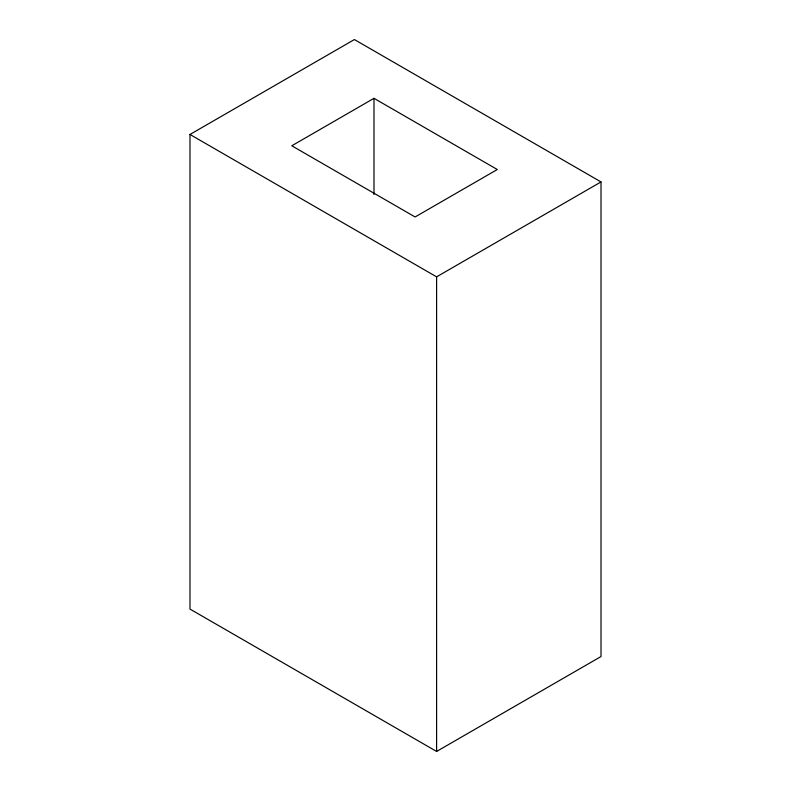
<?xml version="1.0" encoding="UTF-8"?>
<svg xmlns="http://www.w3.org/2000/svg" width="791" height="791" viewBox="0 0 791 791"><rect width="100%" height="100%" fill="white"/><g stroke="black" fill="none" stroke-linecap="round" stroke-linejoin="round"><path stroke-width="1.19" d="M189.988 134.47L354.398 39.55L601.012 181.93L601.012 656.53L436.602 751.45L189.988 609.07L189.988 134.47L436.602 276.85L601.012 181.93M373.995 98.321L291.8 145.781L415.097 216.971L497.302 169.511L373.995 98.321L373.995 194.477M436.602 276.85L436.602 751.45"/></g></svg>
